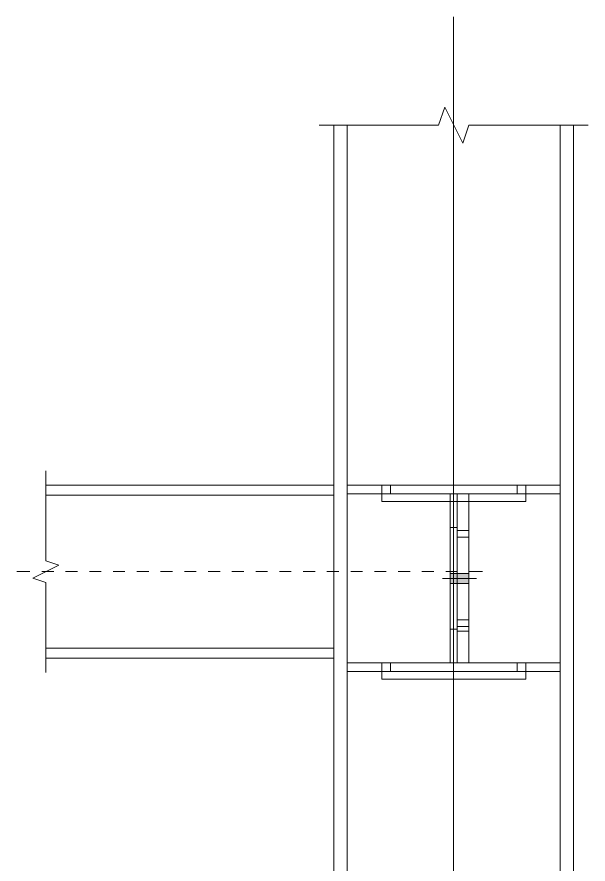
# Model space of a CAD drawing. Header units: millimetres. Extents: x 0 to 586, y 0 to 414.
# Drawn here: x 150.2 to 189.3, y 127.1 to 185 of the extents above; entities that cross this region are included whole.
import ezdxf

# ---------------------------------------------------------------- set-up
doc = ezdxf.new("R2010")
doc.units = ezdxf.units.MM

msp = doc.modelspace()

# ---------------------------------------------------------------- hatches: boundary and pattern name
h = msp.add_hatch(color=0)
h.dxf.hatch_style = 2
h.paths.add_polyline_path([(181.1655, 146.967222), (181.1655, 146.275778), (179.884917, 146.275778), (179.884917, 146.967222)])
h = msp.add_hatch(color=0)
h.dxf.hatch_style = 2
h.paths.add_polyline_path([(181.1655, 146.967222), (181.1655, 146.275778), (179.884917, 146.275778), (179.884917, 146.967222)])

# ---------------------------------------------------------------- linework, layer by layer
at = {"color": 0, "lineweight": 0}
for points in [[(180.128333, 108.204), (180.128333, 185.039)], [(179.10175, 177.644778), (179.5145, 178.875972)], [(179.5145, 178.875972), (180.745694, 176.413583)], [(170.927889, 177.644778), (179.10175, 177.644778)], [(171.915667, 115.598222), (171.915667, 177.644778)], [(172.832889, 115.598222), (172.832889, 177.644778)], [(180.745694, 176.413583), (181.158444, 177.644778)], [(181.158444, 177.644778), (189.332306, 177.644778)], [(187.427306, 177.644778), (187.427306, 115.598222)], [(188.344528, 177.644778), (188.344528, 115.598222)], [(152.195389, 147.820944), (152.195389, 153.983972)], [(171.915667, 152.996194), (152.195389, 152.996194)], [(171.915667, 152.996194), (171.915667, 141.167556)], [(187.427306, 152.996194), (172.832889, 152.996194)], [(172.832889, 152.407056), (172.832889, 152.996194)], [(185.060167, 152.996194), (175.200028, 152.996194)], [(175.200028, 152.407056), (175.200028, 152.996194)], [(175.200028, 152.407056), (175.200028, 152.996194)], [(175.792694, 152.407056), (175.792694, 152.996194)], [(184.4675, 152.407056), (184.4675, 152.996194)], [(185.060167, 152.407056), (185.060167, 152.996194)], [(185.060167, 152.407056), (185.060167, 152.996194)], [(187.427306, 152.407056), (187.427306, 152.996194)], [(171.915667, 152.308278), (152.195389, 152.308278)], [(172.832889, 152.407056), (187.427306, 152.407056)], [(175.200028, 152.407056), (185.060167, 152.407056)], [(175.200028, 152.407056), (185.060167, 152.407056)], [(175.200028, 151.881417), (175.200028, 152.407056)], [(185.060167, 151.881417), (175.200028, 151.881417)], [(179.884917, 140.839472), (179.884917, 152.407056)], [(180.375278, 152.407056), (180.375278, 140.839472)], [(180.375278, 152.407056), (180.375278, 140.839472)], [(181.1655, 140.839472), (181.1655, 152.407056)], [(185.060167, 151.881417), (185.060167, 152.407056)], [(179.884917, 150.106944), (180.375278, 150.106944)], [(180.375278, 149.909389), (181.1655, 149.909389)], [(181.1655, 149.44725), (180.375278, 149.44725)], [(153.084389, 147.524611), (152.195389, 147.820944)], [(151.309917, 146.639139), (153.084389, 147.524611)], [(151.115889, 147.083639), (150.223361, 147.083639)], [(152.742194, 147.083639), (151.927278, 147.083639)], [(154.3685, 147.083639), (153.557111, 147.083639)], [(155.994806, 147.083639), (155.183417, 147.083639)], [(157.621111, 147.083639), (156.809722, 147.083639)], [(159.247417, 147.083639), (158.436028, 147.083639)], [(160.87725, 147.083639), (160.062333, 147.083639)], [(162.503556, 147.083639), (161.688639, 147.083639)], [(164.129861, 147.083639), (163.314944, 147.083639)], [(165.756167, 147.083639), (164.94125, 147.083639)], [(167.382472, 147.083639), (166.571083, 147.083639)], [(169.008778, 147.083639), (168.197389, 147.083639)], [(170.635083, 147.083639), (169.823694, 147.083639)], [(172.264917, 147.083639), (171.45, 147.083639)], [(173.891222, 147.083639), (173.076306, 147.083639)], [(175.517528, 147.083639), (174.702611, 147.083639)], [(177.143833, 147.083639), (176.328917, 147.083639)], [(178.770139, 147.083639), (177.955222, 147.083639)], [(180.396444, 147.083639), (179.585056, 147.083639)], [(182.100361, 147.083639), (181.211361, 147.083639)], [(152.195389, 146.342806), (151.309917, 146.639139)], [(152.195389, 140.179778), (152.195389, 146.342806)], [(181.691139, 146.6215), (179.359278, 146.6215)], [(181.691139, 146.6215), (179.359278, 146.6215)], [(181.1655, 143.79575), (180.375278, 143.79575)], [(181.1655, 143.337139), (180.375278, 143.337139)], [(180.375278, 143.337139), (181.1655, 143.337139)], [(179.884917, 143.139583), (180.375278, 143.139583)], [(181.1655, 143.002), (180.375278, 143.002)], [(152.195389, 141.855472), (171.915667, 141.855472)], [(152.195389, 141.167556), (171.915667, 141.167556)], [(187.427306, 140.839472), (172.832889, 140.839472)], [(172.832889, 140.246806), (172.832889, 140.839472)], [(185.060167, 140.839472), (175.200028, 140.839472)], [(175.200028, 140.246806), (175.200028, 140.839472)], [(175.200028, 140.246806), (175.200028, 140.839472)], [(175.792694, 140.246806), (175.792694, 140.839472)], [(184.4675, 140.246806), (184.4675, 140.839472)], [(185.060167, 140.246806), (185.060167, 140.839472)], [(185.060167, 140.246806), (185.060167, 140.839472)], [(187.427306, 140.246806), (187.427306, 140.839472)], [(172.832889, 140.246806), (187.427306, 140.246806)], [(175.200028, 140.246806), (185.060167, 140.246806)], [(175.200028, 140.246806), (185.060167, 140.246806)], [(175.200028, 139.721167), (175.200028, 140.246806)], [(185.060167, 139.721167), (175.200028, 139.721167)], [(185.060167, 139.721167), (185.060167, 140.246806)]]:
    msp.add_lwpolyline(points, dxfattribs=at)
msp.add_lwpolyline([(181.1655, 146.967222), (181.1655, 146.275778), (179.884917, 146.275778), (179.884917, 146.967222)], close=True, dxfattribs=at)
msp.add_lwpolyline([(181.1655, 146.967222), (181.1655, 146.275778), (179.884917, 146.275778), (179.884917, 146.967222)], close=True, dxfattribs=at)

doc.saveas('drawing.dxf')
